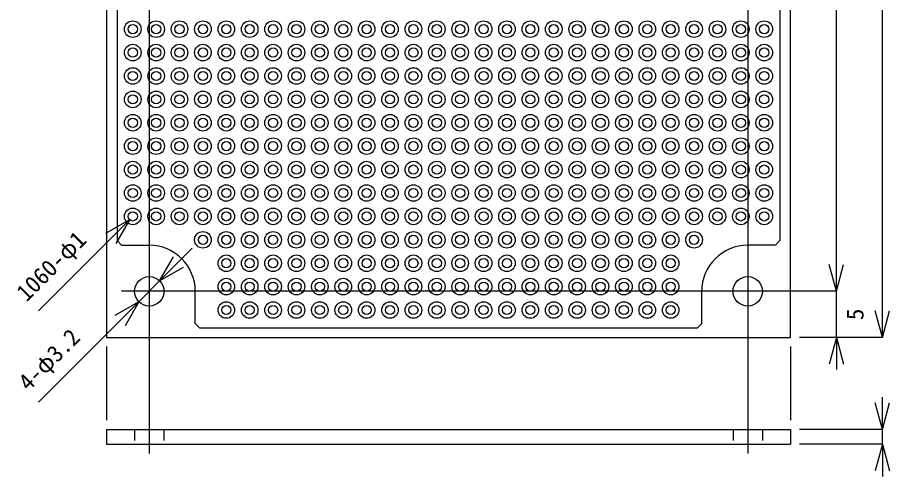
# Model space of a CAD drawing. Units: millimetres on the paper. Extents: x -138 to 138, y -95 to 95.
# Drawn here: x -16.8 to 77.9, y -48.8 to 1 of the extents above; entities that cross this region are included whole.
import ezdxf
from ezdxf.enums import TextEntityAlignment as Align

# ---------------------------------------------------------------- set-up
doc = ezdxf.new("R2010")
doc.units = ezdxf.units.MM
doc.linetypes.add('DASHED1', pattern=[1.8, 1.2, -0.6])
doc.layers.add('0-0', color=4, linetype='Continuous')
doc.layers.add('0-1', color=7, linetype='Continuous')
doc.styles.add('ＭＳ ゴシック', font='')
doc.styles.get('ＭＳ ゴシック').set_extended_font_data('MS Gothic')

msp = doc.modelspace()

# ---------------------------------------------------------------- linework, layer by layer
at = {"layer": '0-0'}
for p, q in [((-2.5, 76.3), (-2.5, -46.3)), ((62.5, 76.3), (62.5, -46.3)), ((77.125, -33.7), (77.125, 71.3)), ((72.125, -28.7), (72.125, 66.3)), ((-4.644, -20.924), (-14.543, -30.823)), ((-4.644, -20.924), (-7.242, -22.424)), ((-4.644, -20.924), (-6.144, -23.522)), ((72.125, -28.7), (72.125, -23.7)), ((-1.369, -27.569), (1.229, -26.069)), ((72.125, -28.7), (71.349, -25.802)), ((72.125, -28.7), (71.349, -25.802)), ((72.125, -28.7), (72.901, -25.802)), ((72.125, -28.7), (72.901, -25.802)), ((-1.369, -27.569), (-3.631, -29.831)), ((72.125, -28.7), (-5.5, -28.7)), ((72.125, -33.7), (72.125, -28.7)), ((-3.631, -29.831), (-14.521, -40.721)), ((-3.631, -29.831), (-6.229, -31.331)), ((-3.631, -29.831), (-5.131, -32.429)), ((77.125, -33.7), (76.349, -30.802)), ((77.125, -33.7), (77.901, -30.802)), ((77.125, -33.7), (68.125, -33.7)), ((72.125, -33.7), (71.349, -36.598)), ((72.125, -33.7), (72.901, -36.598)), ((72.125, -33.7), (72.125, -37.2)), ((-7.125, -34.7), (-7.125, -42.7)), ((67.125, -34.7), (67.125, -42.7)), ((77.125, -43.7), (77.125, -40.2)), ((77.125, -43.7), (76.349, -40.802)), ((77.125, -43.7), (77.901, -40.802)), ((77.125, -43.7), (68.125, -43.7)), ((77.125, -45.3), (77.125, -43.7)), ((77.125, -45.3), (68.125, -45.3)), ((77.125, -45.3), (76.349, -48.198)), ((77.125, -45.3), (77.901, -48.198)), ((77.125, -45.3), (77.125, -48.8))]:
    msp.add_line(p, q, dxfattribs=at)
msp.add_lwpolyline([(2.167, -24.033), (-1.369, -27.569), (0.131, -24.971)], dxfattribs=at)
at = {"layer": '0-1'}
for p, q in [((-6, 60.8), (-6, -23.2)), ((66, 60.8), (66, -23.2)), ((-6, -23.2), (-5.5, -23.7)), ((65.5, -23.7), (66, -23.2)), ((-5.5, -23.7), (-2.5, -23.7)), ((65.5, -23.7), (62.5, -23.7)), ((2.5, -32.2), (2.5, -28.7)), ((57.5, -32.2), (57.5, -28.7)), ((2.5, -32.2), (3, -32.7)), ((57, -32.7), (57.5, -32.2)), ((57, -32.7), (3, -32.7)), ((-7.125, -43.7), (67.125, -43.7)), ((-7.125, -43.7), (-7.125, -45.3)), ((67.125, -43.7), (67.125, -45.3)), ((-7.125, -45.3), (67.125, -45.3))]:
    msp.add_line(p, q, dxfattribs=at)
at = {"layer": '0-1', "linetype": 'DASHED1'}
for p, q in [((-4.1, -43.7), (-4.1, -45.3)), ((-0.9, -43.7), (-0.9, -45.3)), ((60.9, -43.7), (60.9, -45.3)), ((64.1, -43.7), (64.1, -45.3))]:
    msp.add_line(p, q, dxfattribs=at)
at = {"layer": '0-1'}
msp.add_lwpolyline([(67.125, -33.7), (67.125, 71.3), (-7.125, 71.3), (-7.125, -33.7)], close=True, dxfattribs=at)
for centre, radius in [((-4.29, -0.25), 0.9), ((-4.29, -0.25), 0.5), ((-1.75, -0.25), 0.9), ((-1.75, -0.25), 0.5), ((0.79, -0.25), 0.9), ((0.79, -0.25), 0.5), ((3.33, -0.25), 0.9), ((3.33, -0.25), 0.5), ((5.87, -0.25), 0.9), ((5.87, -0.25), 0.5), ((8.41, -0.25), 0.9), ((8.41, -0.25), 0.5), ((10.95, -0.25), 0.9), ((10.95, -0.25), 0.5), ((13.49, -0.25), 0.9), ((13.49, -0.25), 0.5), ((16.03, -0.25), 0.9), ((16.03, -0.25), 0.5), ((18.57, -0.25), 0.9), ((18.57, -0.25), 0.5), ((21.11, -0.25), 0.9), ((21.11, -0.25), 0.5), ((23.65, -0.25), 0.9), ((23.65, -0.25), 0.5), ((26.19, -0.25), 0.9), ((26.19, -0.25), 0.5), ((28.73, -0.25), 0.9), ((28.73, -0.25), 0.5), ((31.27, -0.25), 0.9), ((31.27, -0.25), 0.5), ((33.81, -0.25), 0.9), ((33.81, -0.25), 0.5), ((36.35, -0.25), 0.9), ((36.35, -0.25), 0.5), ((38.89, -0.25), 0.9), ((38.89, -0.25), 0.5), ((41.43, -0.25), 0.9), ((41.43, -0.25), 0.5), ((43.97, -0.25), 0.9), ((43.97, -0.25), 0.5), ((46.51, -0.25), 0.9), ((46.51, -0.25), 0.5), ((49.05, -0.25), 0.9), ((49.05, -0.25), 0.5), ((51.59, -0.25), 0.9), ((51.59, -0.25), 0.5), ((54.13, -0.25), 0.9), ((54.13, -0.25), 0.5), ((56.67, -0.25), 0.9), ((56.67, -0.25), 0.5), ((59.21, -0.25), 0.9), ((59.21, -0.25), 0.5), ((61.75, -0.25), 0.9), ((61.75, -0.25), 0.5), ((64.29, -0.25), 0.9), ((64.29, -0.25), 0.5), ((-4.29, -2.79), 0.9), ((-1.75, -2.79), 0.9), ((0.79, -2.79), 0.9), ((3.33, -2.79), 0.9), ((5.87, -2.79), 0.9), ((8.41, -2.79), 0.9), ((10.95, -2.79), 0.9), ((13.49, -2.79), 0.9), ((16.03, -2.79), 0.9), ((18.57, -2.79), 0.9), ((21.11, -2.79), 0.9), ((23.65, -2.79), 0.9), ((26.19, -2.79), 0.9), ((28.73, -2.79), 0.9), ((31.27, -2.79), 0.9), ((33.81, -2.79), 0.9), ((36.35, -2.79), 0.9), ((38.89, -2.79), 0.9), ((41.43, -2.79), 0.9), ((43.97, -2.79), 0.9), ((46.51, -2.79), 0.9), ((49.05, -2.79), 0.9), ((51.59, -2.79), 0.9), ((54.13, -2.79), 0.9), ((56.67, -2.79), 0.9), ((59.21, -2.79), 0.9), ((61.75, -2.79), 0.9), ((64.29, -2.79), 0.9), ((-4.29, -2.79), 0.5), ((-1.75, -2.79), 0.5), ((0.79, -2.79), 0.5), ((3.33, -2.79), 0.5), ((5.87, -2.79), 0.5), ((8.41, -2.79), 0.5), ((10.95, -2.79), 0.5), ((13.49, -2.79), 0.5), ((16.03, -2.79), 0.5), ((18.57, -2.79), 0.5), ((21.11, -2.79), 0.5), ((23.65, -2.79), 0.5), ((26.19, -2.79), 0.5), ((28.73, -2.79), 0.5), ((31.27, -2.79), 0.5), ((33.81, -2.79), 0.5), ((36.35, -2.79), 0.5), ((38.89, -2.79), 0.5), ((41.43, -2.79), 0.5), ((43.97, -2.79), 0.5), ((46.51, -2.79), 0.5), ((49.05, -2.79), 0.5), ((51.59, -2.79), 0.5), ((54.13, -2.79), 0.5), ((56.67, -2.79), 0.5), ((59.21, -2.79), 0.5), ((61.75, -2.79), 0.5), ((64.29, -2.79), 0.5), ((-4.29, -5.33), 0.9), ((-1.75, -5.33), 0.9), ((0.79, -5.33), 0.9), ((3.33, -5.33), 0.9), ((5.87, -5.33), 0.9), ((8.41, -5.33), 0.9), ((10.95, -5.33), 0.9), ((13.49, -5.33), 0.9), ((16.03, -5.33), 0.9), ((18.57, -5.33), 0.9), ((21.11, -5.33), 0.9), ((23.65, -5.33), 0.9), ((26.19, -5.33), 0.9), ((28.73, -5.33), 0.9), ((31.27, -5.33), 0.9), ((33.81, -5.33), 0.9), ((36.35, -5.33), 0.9), ((38.89, -5.33), 0.9), ((41.43, -5.33), 0.9), ((43.97, -5.33), 0.9), ((46.51, -5.33), 0.9), ((49.05, -5.33), 0.9), ((51.59, -5.33), 0.9), ((54.13, -5.33), 0.9), ((56.67, -5.33), 0.9), ((59.21, -5.33), 0.9), ((61.75, -5.33), 0.9), ((64.29, -5.33), 0.9), ((-4.29, -5.33), 0.5), ((-1.75, -5.33), 0.5), ((0.79, -5.33), 0.5), ((3.33, -5.33), 0.5), ((5.87, -5.33), 0.5), ((8.41, -5.33), 0.5), ((10.95, -5.33), 0.5), ((13.49, -5.33), 0.5), ((16.03, -5.33), 0.5), ((18.57, -5.33), 0.5), ((21.11, -5.33), 0.5), ((23.65, -5.33), 0.5), ((26.19, -5.33), 0.5), ((28.73, -5.33), 0.5), ((31.27, -5.33), 0.5), ((33.81, -5.33), 0.5), ((36.35, -5.33), 0.5), ((38.89, -5.33), 0.5), ((41.43, -5.33), 0.5), ((43.97, -5.33), 0.5), ((46.51, -5.33), 0.5), ((49.05, -5.33), 0.5), ((51.59, -5.33), 0.5), ((54.13, -5.33), 0.5), ((56.67, -5.33), 0.5), ((59.21, -5.33), 0.5), ((61.75, -5.33), 0.5), ((64.29, -5.33), 0.5), ((-4.29, -7.87), 0.9), ((-4.29, -7.87), 0.5), ((-1.75, -7.87), 0.9), ((-1.75, -7.87), 0.5), ((0.79, -7.87), 0.9), ((0.79, -7.87), 0.5), ((3.33, -7.87), 0.9), ((3.33, -7.87), 0.5), ((5.87, -7.87), 0.9), ((5.87, -7.87), 0.5), ((8.41, -7.87), 0.9), ((8.41, -7.87), 0.5), ((10.95, -7.87), 0.9), ((10.95, -7.87), 0.5), ((13.49, -7.87), 0.9), ((13.49, -7.87), 0.5), ((16.03, -7.87), 0.9), ((16.03, -7.87), 0.5), ((18.57, -7.87), 0.9), ((18.57, -7.87), 0.5), ((21.11, -7.87), 0.9), ((21.11, -7.87), 0.5), ((23.65, -7.87), 0.9), ((23.65, -7.87), 0.5), ((26.19, -7.87), 0.9), ((26.19, -7.87), 0.5), ((28.73, -7.87), 0.9), ((28.73, -7.87), 0.5), ((31.27, -7.87), 0.9), ((31.27, -7.87), 0.5), ((33.81, -7.87), 0.9), ((33.81, -7.87), 0.5), ((36.35, -7.87), 0.9), ((36.35, -7.87), 0.5), ((38.89, -7.87), 0.9), ((38.89, -7.87), 0.5), ((41.43, -7.87), 0.9), ((41.43, -7.87), 0.5), ((43.97, -7.87), 0.9), ((43.97, -7.87), 0.5), ((46.51, -7.87), 0.9), ((46.51, -7.87), 0.5), ((49.05, -7.87), 0.9), ((49.05, -7.87), 0.5), ((51.59, -7.87), 0.9), ((51.59, -7.87), 0.5), ((54.13, -7.87), 0.9), ((54.13, -7.87), 0.5), ((56.67, -7.87), 0.9), ((56.67, -7.87), 0.5), ((59.21, -7.87), 0.9), ((59.21, -7.87), 0.5), ((61.75, -7.87), 0.9), ((61.75, -7.87), 0.5), ((64.29, -7.87), 0.9), ((64.29, -7.87), 0.5), ((-4.29, -10.41), 0.9), ((-4.29, -10.41), 0.5), ((-1.75, -10.41), 0.9), ((-1.75, -10.41), 0.5), ((0.79, -10.41), 0.9), ((0.79, -10.41), 0.5), ((3.33, -10.41), 0.9), ((3.33, -10.41), 0.5), ((5.87, -10.41), 0.9), ((5.87, -10.41), 0.5), ((8.41, -10.41), 0.9), ((8.41, -10.41), 0.5), ((10.95, -10.41), 0.9), ((10.95, -10.41), 0.5), ((13.49, -10.41), 0.9), ((13.49, -10.41), 0.5), ((16.03, -10.41), 0.9), ((16.03, -10.41), 0.5), ((18.57, -10.41), 0.9), ((18.57, -10.41), 0.5), ((21.11, -10.41), 0.9), ((21.11, -10.41), 0.5), ((23.65, -10.41), 0.9), ((23.65, -10.41), 0.5), ((26.19, -10.41), 0.9), ((26.19, -10.41), 0.5), ((28.73, -10.41), 0.9), ((28.73, -10.41), 0.5), ((31.27, -10.41), 0.9), ((31.27, -10.41), 0.5), ((33.81, -10.41), 0.9), ((33.81, -10.41), 0.5), ((36.35, -10.41), 0.9), ((36.35, -10.41), 0.5), ((38.89, -10.41), 0.9), ((38.89, -10.41), 0.5), ((41.43, -10.41), 0.9), ((41.43, -10.41), 0.5), ((43.97, -10.41), 0.9), ((43.97, -10.41), 0.5), ((46.51, -10.41), 0.9), ((46.51, -10.41), 0.5), ((49.05, -10.41), 0.9), ((49.05, -10.41), 0.5), ((51.59, -10.41), 0.9), ((51.59, -10.41), 0.5), ((54.13, -10.41), 0.9), ((54.13, -10.41), 0.5), ((56.67, -10.41), 0.9), ((56.67, -10.41), 0.5), ((59.21, -10.41), 0.9), ((59.21, -10.41), 0.5), ((61.75, -10.41), 0.9), ((61.75, -10.41), 0.5), ((64.29, -10.41), 0.9), ((64.29, -10.41), 0.5), ((-4.29, -12.95), 0.9), ((-1.75, -12.95), 0.9), ((0.79, -12.95), 0.9), ((3.33, -12.95), 0.9), ((5.87, -12.95), 0.9), ((8.41, -12.95), 0.9), ((10.95, -12.95), 0.9), ((13.49, -12.95), 0.9), ((16.03, -12.95), 0.9), ((18.57, -12.95), 0.9), ((21.11, -12.95), 0.9), ((23.65, -12.95), 0.9), ((26.19, -12.95), 0.9), ((28.73, -12.95), 0.9), ((31.27, -12.95), 0.9), ((33.81, -12.95), 0.9), ((36.35, -12.95), 0.9), ((38.89, -12.95), 0.9), ((41.43, -12.95), 0.9), ((43.97, -12.95), 0.9), ((46.51, -12.95), 0.9), ((49.05, -12.95), 0.9), ((51.59, -12.95), 0.9), ((54.13, -12.95), 0.9), ((56.67, -12.95), 0.9), ((59.21, -12.95), 0.9), ((61.75, -12.95), 0.9), ((64.29, -12.95), 0.9), ((-4.29, -12.95), 0.5), ((-1.75, -12.95), 0.5), ((0.79, -12.95), 0.5), ((3.33, -12.95), 0.5), ((5.87, -12.95), 0.5), ((8.41, -12.95), 0.5), ((10.95, -12.95), 0.5), ((13.49, -12.95), 0.5), ((16.03, -12.95), 0.5), ((18.57, -12.95), 0.5), ((21.11, -12.95), 0.5), ((23.65, -12.95), 0.5), ((26.19, -12.95), 0.5), ((28.73, -12.95), 0.5), ((31.27, -12.95), 0.5), ((33.81, -12.95), 0.5), ((36.35, -12.95), 0.5), ((38.89, -12.95), 0.5), ((41.43, -12.95), 0.5), ((43.97, -12.95), 0.5), ((46.51, -12.95), 0.5), ((49.05, -12.95), 0.5), ((51.59, -12.95), 0.5), ((54.13, -12.95), 0.5), ((56.67, -12.95), 0.5), ((59.21, -12.95), 0.5), ((61.75, -12.95), 0.5), ((64.29, -12.95), 0.5), ((-4.29, -15.49), 0.9), ((-4.29, -15.49), 0.5), ((-1.75, -15.49), 0.9), ((-1.75, -15.49), 0.5), ((0.79, -15.49), 0.9), ((0.79, -15.49), 0.5), ((3.33, -15.49), 0.9), ((3.33, -15.49), 0.5), ((5.87, -15.49), 0.9), ((5.87, -15.49), 0.5), ((8.41, -15.49), 0.9), ((8.41, -15.49), 0.5), ((10.95, -15.49), 0.9), ((10.95, -15.49), 0.5), ((13.49, -15.49), 0.9), ((13.49, -15.49), 0.5), ((16.03, -15.49), 0.9), ((16.03, -15.49), 0.5), ((18.57, -15.49), 0.9), ((18.57, -15.49), 0.5), ((21.11, -15.49), 0.9), ((21.11, -15.49), 0.5), ((23.65, -15.49), 0.9), ((23.65, -15.49), 0.5), ((26.19, -15.49), 0.9), ((26.19, -15.49), 0.5), ((28.73, -15.49), 0.9), ((28.73, -15.49), 0.5), ((31.27, -15.49), 0.9), ((31.27, -15.49), 0.5), ((33.81, -15.49), 0.9), ((33.81, -15.49), 0.5), ((36.35, -15.49), 0.9), ((36.35, -15.49), 0.5), ((38.89, -15.49), 0.9), ((38.89, -15.49), 0.5), ((41.43, -15.49), 0.9), ((41.43, -15.49), 0.5), ((43.97, -15.49), 0.9), ((43.97, -15.49), 0.5), ((46.51, -15.49), 0.9), ((46.51, -15.49), 0.5), ((49.05, -15.49), 0.9), ((49.05, -15.49), 0.5), ((51.59, -15.49), 0.9), ((51.59, -15.49), 0.5), ((54.13, -15.49), 0.9), ((54.13, -15.49), 0.5), ((56.67, -15.49), 0.9), ((56.67, -15.49), 0.5), ((59.21, -15.49), 0.9), ((59.21, -15.49), 0.5), ((61.75, -15.49), 0.9), ((61.75, -15.49), 0.5), ((64.29, -15.49), 0.9), ((64.29, -15.49), 0.5), ((-4.29, -18.03), 0.9), ((-4.29, -18.03), 0.5), ((-1.75, -18.03), 0.9), ((-1.75, -18.03), 0.5), ((0.79, -18.03), 0.9), ((0.79, -18.03), 0.5), ((3.33, -18.03), 0.9), ((3.33, -18.03), 0.5), ((5.87, -18.03), 0.9), ((5.87, -18.03), 0.5), ((8.41, -18.03), 0.9), ((8.41, -18.03), 0.5), ((10.95, -18.03), 0.9), ((10.95, -18.03), 0.5), ((13.49, -18.03), 0.9), ((13.49, -18.03), 0.5), ((16.03, -18.03), 0.9), ((16.03, -18.03), 0.5), ((18.57, -18.03), 0.9), ((18.57, -18.03), 0.5), ((21.11, -18.03), 0.9), ((21.11, -18.03), 0.5), ((23.65, -18.03), 0.9), ((23.65, -18.03), 0.5), ((26.19, -18.03), 0.9), ((26.19, -18.03), 0.5), ((28.73, -18.03), 0.9), ((28.73, -18.03), 0.5), ((31.27, -18.03), 0.9), ((31.27, -18.03), 0.5), ((33.81, -18.03), 0.9), ((33.81, -18.03), 0.5), ((36.35, -18.03), 0.9), ((36.35, -18.03), 0.5), ((38.89, -18.03), 0.9), ((38.89, -18.03), 0.5), ((41.43, -18.03), 0.9), ((41.43, -18.03), 0.5), ((43.97, -18.03), 0.9), ((43.97, -18.03), 0.5), ((46.51, -18.03), 0.9), ((46.51, -18.03), 0.5), ((49.05, -18.03), 0.9), ((49.05, -18.03), 0.5), ((51.59, -18.03), 0.9), ((51.59, -18.03), 0.5), ((54.13, -18.03), 0.9), ((54.13, -18.03), 0.5), ((56.67, -18.03), 0.9), ((56.67, -18.03), 0.5), ((59.21, -18.03), 0.9), ((59.21, -18.03), 0.5), ((61.75, -18.03), 0.9), ((61.75, -18.03), 0.5), ((64.29, -18.03), 0.9), ((64.29, -18.03), 0.5), ((-4.29, -20.57), 0.9), ((-1.75, -20.57), 0.9), ((0.79, -20.57), 0.9), ((3.33, -20.57), 0.9), ((5.87, -20.57), 0.9), ((8.41, -20.57), 0.9), ((10.95, -20.57), 0.9), ((13.49, -20.57), 0.9), ((16.03, -20.57), 0.9), ((18.57, -20.57), 0.9), ((21.11, -20.57), 0.9), ((23.65, -20.57), 0.9), ((26.19, -20.57), 0.9), ((28.73, -20.57), 0.9), ((31.27, -20.57), 0.9), ((33.81, -20.57), 0.9), ((36.35, -20.57), 0.9), ((38.89, -20.57), 0.9), ((41.43, -20.57), 0.9), ((43.97, -20.57), 0.9), ((46.51, -20.57), 0.9), ((49.05, -20.57), 0.9), ((51.59, -20.57), 0.9), ((54.13, -20.57), 0.9), ((56.67, -20.57), 0.9), ((59.21, -20.57), 0.9), ((61.75, -20.57), 0.9), ((64.29, -20.57), 0.9), ((-4.29, -20.57), 0.5), ((-1.75, -20.57), 0.5), ((0.79, -20.57), 0.5), ((3.33, -20.57), 0.5), ((5.87, -20.57), 0.5), ((8.41, -20.57), 0.5), ((10.95, -20.57), 0.5), ((13.49, -20.57), 0.5), ((16.03, -20.57), 0.5), ((18.57, -20.57), 0.5), ((21.11, -20.57), 0.5), ((23.65, -20.57), 0.5), ((26.19, -20.57), 0.5), ((28.73, -20.57), 0.5), ((31.27, -20.57), 0.5), ((33.81, -20.57), 0.5), ((36.35, -20.57), 0.5), ((38.89, -20.57), 0.5), ((41.43, -20.57), 0.5), ((43.97, -20.57), 0.5), ((46.51, -20.57), 0.5), ((49.05, -20.57), 0.5), ((51.59, -20.57), 0.5), ((54.13, -20.57), 0.5), ((56.67, -20.57), 0.5), ((59.21, -20.57), 0.5), ((61.75, -20.57), 0.5), ((64.29, -20.57), 0.5), ((3.33, -23.11), 0.9), ((3.33, -23.11), 0.5), ((5.87, -23.11), 0.9), ((5.87, -23.11), 0.5), ((8.41, -23.11), 0.9), ((8.41, -23.11), 0.5), ((10.95, -23.11), 0.9), ((10.95, -23.11), 0.5), ((13.49, -23.11), 0.9), ((13.49, -23.11), 0.5), ((16.03, -23.11), 0.9), ((16.03, -23.11), 0.5), ((18.57, -23.11), 0.9), ((18.57, -23.11), 0.5), ((21.11, -23.11), 0.9), ((21.11, -23.11), 0.5), ((23.65, -23.11), 0.9), ((23.65, -23.11), 0.5), ((26.19, -23.11), 0.9), ((26.19, -23.11), 0.5), ((28.73, -23.11), 0.9), ((28.73, -23.11), 0.5), ((31.27, -23.11), 0.9), ((31.27, -23.11), 0.5), ((33.81, -23.11), 0.9), ((33.81, -23.11), 0.5), ((36.35, -23.11), 0.9), ((36.35, -23.11), 0.5), ((38.89, -23.11), 0.9), ((38.89, -23.11), 0.5), ((41.43, -23.11), 0.9), ((41.43, -23.11), 0.5), ((43.97, -23.11), 0.9), ((43.97, -23.11), 0.5), ((46.51, -23.11), 0.9), ((46.51, -23.11), 0.5), ((49.05, -23.11), 0.9), ((49.05, -23.11), 0.5), ((51.59, -23.11), 0.9), ((51.59, -23.11), 0.5), ((54.13, -23.11), 0.9), ((54.13, -23.11), 0.5), ((56.67, -23.11), 0.9), ((56.67, -23.11), 0.5), ((5.87, -25.65), 0.9), ((5.87, -25.65), 0.5), ((8.41, -25.65), 0.9), ((8.41, -25.65), 0.5), ((10.95, -25.65), 0.9), ((10.95, -25.65), 0.5), ((13.49, -25.65), 0.9), ((13.49, -25.65), 0.5), ((16.03, -25.65), 0.9), ((16.03, -25.65), 0.5), ((18.57, -25.65), 0.9), ((18.57, -25.65), 0.5), ((21.11, -25.65), 0.9), ((21.11, -25.65), 0.5), ((23.65, -25.65), 0.9), ((23.65, -25.65), 0.5), ((26.19, -25.65), 0.9), ((26.19, -25.65), 0.5), ((28.73, -25.65), 0.9), ((28.73, -25.65), 0.5), ((31.27, -25.65), 0.9), ((31.27, -25.65), 0.5), ((33.81, -25.65), 0.9), ((33.81, -25.65), 0.5), ((36.35, -25.65), 0.9), ((36.35, -25.65), 0.5), ((38.89, -25.65), 0.9), ((38.89, -25.65), 0.5), ((41.43, -25.65), 0.9), ((41.43, -25.65), 0.5), ((43.97, -25.65), 0.9), ((43.97, -25.65), 0.5), ((46.51, -25.65), 0.9), ((46.51, -25.65), 0.5), ((49.05, -25.65), 0.9), ((49.05, -25.65), 0.5), ((51.59, -25.65), 0.9), ((51.59, -25.65), 0.5), ((54.13, -25.65), 0.9), ((54.13, -25.65), 0.5), ((-2.5, -28.7), 1.6), ((5.87, -28.19), 0.9), ((8.41, -28.19), 0.9), ((10.95, -28.19), 0.9), ((13.49, -28.19), 0.9), ((16.03, -28.19), 0.9), ((18.57, -28.19), 0.9), ((21.11, -28.19), 0.9), ((23.65, -28.19), 0.9), ((26.19, -28.19), 0.9), ((28.73, -28.19), 0.9), ((31.27, -28.19), 0.9), ((33.81, -28.19), 0.9), ((36.35, -28.19), 0.9), ((38.89, -28.19), 0.9), ((41.43, -28.19), 0.9), ((43.97, -28.19), 0.9), ((46.51, -28.19), 0.9), ((49.05, -28.19), 0.9), ((51.59, -28.19), 0.9), ((54.13, -28.19), 0.9), ((62.5, -28.7), 1.6), ((5.87, -28.19), 0.5), ((8.41, -28.19), 0.5), ((10.95, -28.19), 0.5), ((13.49, -28.19), 0.5), ((16.03, -28.19), 0.5), ((18.57, -28.19), 0.5), ((21.11, -28.19), 0.5), ((23.65, -28.19), 0.5), ((26.19, -28.19), 0.5), ((28.73, -28.19), 0.5), ((31.27, -28.19), 0.5), ((33.81, -28.19), 0.5), ((36.35, -28.19), 0.5), ((38.89, -28.19), 0.5), ((41.43, -28.19), 0.5), ((43.97, -28.19), 0.5), ((46.51, -28.19), 0.5), ((49.05, -28.19), 0.5), ((51.59, -28.19), 0.5), ((54.13, -28.19), 0.5), ((5.87, -30.73), 0.9), ((5.87, -30.73), 0.5), ((8.41, -30.73), 0.9), ((8.41, -30.73), 0.5), ((10.95, -30.73), 0.9), ((10.95, -30.73), 0.5), ((13.49, -30.73), 0.9), ((13.49, -30.73), 0.5), ((16.03, -30.73), 0.9), ((16.03, -30.73), 0.5), ((18.57, -30.73), 0.9), ((18.57, -30.73), 0.5), ((21.11, -30.73), 0.9), ((21.11, -30.73), 0.5), ((23.65, -30.73), 0.9), ((23.65, -30.73), 0.5), ((26.19, -30.73), 0.9), ((26.19, -30.73), 0.5), ((28.73, -30.73), 0.9), ((28.73, -30.73), 0.5), ((31.27, -30.73), 0.9), ((31.27, -30.73), 0.5), ((33.81, -30.73), 0.9), ((33.81, -30.73), 0.5), ((36.35, -30.73), 0.9), ((36.35, -30.73), 0.5), ((38.89, -30.73), 0.9), ((38.89, -30.73), 0.5), ((41.43, -30.73), 0.9), ((41.43, -30.73), 0.5), ((43.97, -30.73), 0.9), ((43.97, -30.73), 0.5), ((46.51, -30.73), 0.9), ((46.51, -30.73), 0.5), ((49.05, -30.73), 0.9), ((49.05, -30.73), 0.5), ((51.59, -30.73), 0.9), ((51.59, -30.73), 0.5), ((54.13, -30.73), 0.9), ((54.13, -30.73), 0.5)]:
    msp.add_circle(centre, radius, dxfattribs=at)
for centre, start, end in [((-2.5, -28.7), 0, 90), ((62.5, -28.7), 90, 180)]:
    msp.add_arc(centre, 5, start, end, dxfattribs=at)

# ---------------------------------------------------------------- texts
at = {"layer": '0-0', "style": 'ＭＳ ゴシック'}
for s, rotation, p in [('1060-φ1', 45, (-15.427, -30.293)), ('5', 90, (75.625, -31.825)), ('4-φ3.2', 45, (-15.228, -40.014))]:
    msp.add_text(s, height=1.833, rotation=rotation, dxfattribs=at).set_placement(p, align=Align.BOTTOM_LEFT)

doc.saveas('drawing.dxf')
